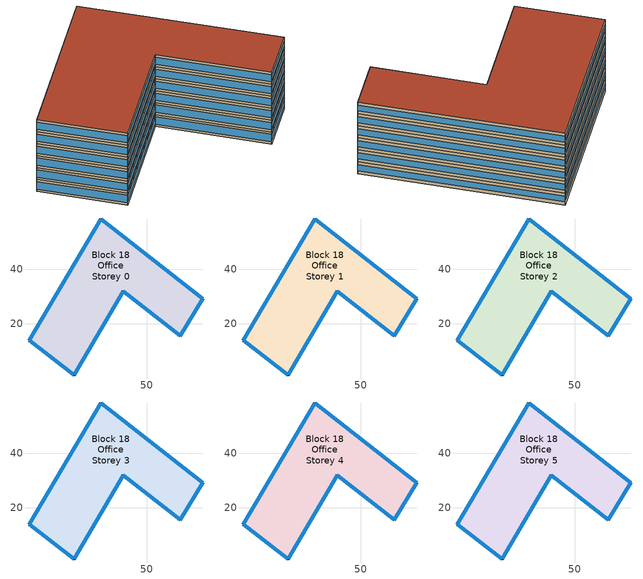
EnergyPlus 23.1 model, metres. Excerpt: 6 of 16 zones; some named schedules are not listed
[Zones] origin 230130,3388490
Block 18 Office Storey 0
 floor ground (Project Floor): 70.63,29.18 62.42,15.41 41.33,31.91 23.09,0.97 6.61,13.81 33.07,58.64 z0
 wall outside (Project Wall): 33.07,58.64 6.61,13.81 23.09,0.97 41.33,31.91 62.42,15.41 70.63,29.18 33.07,58.64 z0:3
 window (Office_west_window_construction): 33.06,58.62 6.63,13.83 z1.12:1.88
 window (Office_south_window_construction): 6.62,13.8 23.08,0.98 / 41.34,31.91 62.41,15.42 z0.6:2.4
 window (Office_east_window_construction): 23.1,0.99 41.32,31.9 / 62.42,15.42 70.63,29.18 z0.98:2.02
 window (Office_north_window_construction): 70.61,29.2 33.09,58.62 z0.75:2.25
 roof outside (Project Ceiling): 62.42,15.41 70.63,29.18 33.07,58.64 6.61,13.81 23.09,0.97 41.33,31.91 z3
Block 18 Office Storey 1
 floor outside (Project Floor): 70.63,29.18 62.42,15.41 41.33,31.91 23.09,0.97 6.61,13.81 33.07,58.64 z3
 wall outside (Project Wall): 33.07,58.64 6.61,13.81 23.09,0.97 41.33,31.91 62.42,15.41 70.63,29.18 33.07,58.64 z3:6
 window (Office_west_window_construction): 33.06,58.62 6.63,13.83 z4.12:4.88
 window (Office_south_window_construction): 6.62,13.8 23.08,0.98 / 41.34,31.91 62.41,15.42 z3.6:5.4
 window (Office_east_window_construction): 23.1,0.99 41.32,31.9 / 62.42,15.42 70.63,29.18 z3.98:5.03
 window (Office_north_window_construction): 70.61,29.2 33.09,58.62 z3.75:5.25
 roof outside (Project Ceiling): 62.42,15.41 70.63,29.18 33.07,58.64 6.61,13.81 23.09,0.97 41.33,31.91 z6
Block 18 Office Storey 2
 floor outside (Project Floor): 70.63,29.18 62.42,15.41 41.33,31.91 23.09,0.97 6.61,13.81 33.07,58.64 z6
 wall outside (Project Wall): 33.07,58.64 6.61,13.81 23.09,0.97 41.33,31.91 62.42,15.41 70.63,29.18 33.07,58.64 z6:9
 window (Office_west_window_construction): 33.06,58.62 6.63,13.83 z7.12:7.88
 window (Office_south_window_construction): 6.62,13.8 23.08,0.98 / 41.34,31.91 62.41,15.42 z6.6:8.4
 window (Office_east_window_construction): 23.1,0.99 41.32,31.9 / 62.42,15.42 70.63,29.18 z6.97:8.03
 window (Office_north_window_construction): 70.61,29.2 33.09,58.62 z6.75:8.25
 roof outside (Project Ceiling): 62.42,15.41 70.63,29.18 33.07,58.64 6.61,13.81 23.09,0.97 41.33,31.91 z9
Block 18 Office Storey 3
 floor outside (Project Floor): 70.63,29.18 62.42,15.41 41.33,31.91 23.09,0.97 6.61,13.81 33.07,58.64 z9
 wall outside (Project Wall): 33.07,58.64 6.61,13.81 23.09,0.97 41.33,31.91 62.42,15.41 70.63,29.18 33.07,58.64 z9:12
 window (Office_west_window_construction): 33.06,58.62 6.63,13.83 z10.12:10.88
 window (Office_south_window_construction): 6.62,13.8 23.08,0.98 / 41.34,31.91 62.41,15.42 z9.6:11.4
 window (Office_east_window_construction): 23.1,0.99 41.32,31.9 / 62.42,15.42 70.63,29.18 z9.97:11.03
 window (Office_north_window_construction): 70.61,29.2 33.09,58.62 z9.75:11.25
 roof outside (Project Ceiling): 62.42,15.41 70.63,29.18 33.07,58.64 6.61,13.81 23.09,0.97 41.33,31.91 z12
Block 18 Office Storey 4
 floor outside (Project Floor): 70.63,29.18 62.42,15.41 41.33,31.91 23.09,0.97 6.61,13.81 33.07,58.64 z12
 wall outside (Project Wall): 33.07,58.64 6.61,13.81 23.09,0.97 41.33,31.91 62.42,15.41 70.63,29.18 33.07,58.64 z12:15
 window (Office_west_window_construction): 33.06,58.62 6.63,13.83 z13.12:13.88
 window (Office_south_window_construction): 6.62,13.8 23.08,0.98 / 41.34,31.91 62.41,15.42 z12.6:14.4
 window (Office_east_window_construction): 23.1,0.99 41.32,31.9 / 62.42,15.42 70.63,29.18 z12.97:14.03
 window (Office_north_window_construction): 70.61,29.2 33.09,58.62 z12.75:14.25
 roof outside (Project Ceiling): 62.42,15.41 70.63,29.18 33.07,58.64 6.61,13.81 23.09,0.97 41.33,31.91 z15
Block 18 Office Storey 5
 floor outside (Project Floor): 70.63,29.18 62.42,15.41 41.33,31.91 23.09,0.97 6.61,13.81 33.07,58.64 z15
 wall outside (Project Wall): 33.07,58.64 6.61,13.81 23.09,0.97 41.33,31.91 62.42,15.41 70.63,29.18 33.07,58.64 z15:18
 window (Office_west_window_construction): 33.06,58.62 6.63,13.83 z16.12:16.88
 window (Office_south_window_construction): 6.62,13.8 23.08,0.98 / 41.34,31.91 62.41,15.42 z15.6:17.4
 window (Office_east_window_construction): 23.1,0.99 41.32,31.9 / 62.42,15.42 70.63,29.18 z15.97:17.02
 window (Office_north_window_construction): 70.61,29.2 33.09,58.62 z15.75:17.25
 roof outside (Project Ceiling): 62.42,15.41 70.63,29.18 33.07,58.64 6.61,13.81 23.09,0.97 41.33,31.91 z18
[Building]
Building_1: North Axis=0; Terrain=City; Loads Convergence Tolerance Value=0.04; Temperature Convergence Tolerance Value=0.4; Solar Distribution=FullExterior; Maximum Number of Warmup Days=25; Minimum Number of Warmup Days=6
[Site:Location]
CHN Design_Conditions: Latitude=30; Longitude=114; Time Zone=8; Elevation=12
[SIZINGPERIOD:DESIGNDAY] Day of Month=21; DryBulb Temperature Range Modifier Type=DefaultMultipliers; Humidity Condition Type=Wetbulb; Barometric Pressure=101181; Rain Indicator=No; Snow Indicator=No; Daylight Saving Time Indicator=No; Sky Clearness=0; Begin Environment Reset Mode=FullResetAtBeginEnvironment
Name | Month | Day Type | Maximum DryBulb Temperature | Daily DryBulb Temperature Range | Wetbulb or DewPoint at Maximum DryBulb | Wind Speed | Wind Direction | Solar Model Indicator | ASHRAE Clear Sky Optical Depth for Beam Irradiance taub | ASHRAE Clear Sky Optical Depth for Diffuse Irradiance taud
Ann Htg 99.6% Condns DB | 1 | WinterDesignDay | -10 | 0 | -4.8 | 1 | 340 | ASHRAEClearSky | 0 | 0
Ann Clg .4% Condns DB=>MWB | 7 | SummerDesignDay | 40 | 6.6 | 27.1 | 3.5 | 220 | ASHRAETau | 0.781 | 1.413
[MATERIAL]
DefaultMaterial: Roughness=Rough; Thickness=0.1; Conductivity=0.1; Density=1000; Specific Heat=1000; Thermal Absorptance=0.9; Solar Absorptance=0.7; Visible Absorptance=0.7
[WINDOWMATERIAL:SIMPLEGLAZINGSYSTEM] UFactor=1.6; Visible Transmittance=0.6
Name | Solar Heat Gain Coefficient
Office_east_window; Office_south_window; Office_west_window | 0.3
Office_north_window | 0.35
[CONSTRUCTION]
Project Wall; Project Floor; Project Ceiling: DefaultMaterial
Office_east_window_construction: Office_east_window
Office_south_window_construction: Office_south_window
Office_west_window_construction: Office_west_window
Office_north_window_construction: Office_north_window
[SPACE] Ceiling Height=autocalculate; Volume=autocalculate; Floor Area=autocalculate; Space Type=Office
Name | Zone
Block 18 Office Storey 0_space | Block 18 Office Storey 0
Block 18 Office Storey 1_space | Block 18 Office Storey 1
Block 18 Office Storey 2_space | Block 18 Office Storey 2
Block 18 Office Storey 3_space | Block 18 Office Storey 3
Block 18 Office Storey 4_space | Block 18 Office Storey 4
Block 18 Office Storey 5_space | Block 18 Office Storey 5
[SPACELIST]
Office: Block 18 Office Storey 0_space, Block 18 Office Storey 1_space, Block 18 Office Storey 2_space, Block 18 Office Storey 3_space, Block 18 Office Storey 4_space, Block 18 Office Storey 5_space, Block 18 Office Storey 6_space, Block 18 Office Storey 7_space, Block 18 Office Storey 8_space, Block 18 Office Storey 9_space, Block 18 Office Storey 10_space, Block 18 Office Storey 11_space, Block 18 Office Storey 12_space, Block 18 Office Storey 13_space, Block 18 Office Storey 14_space, Block 18 Office Storey 15_space
[ZONE] Type=1; Multiplier=1; Ceiling Height=autocalculate; Volume=autocalculate; Floor Area=autocalculate; Part of Total Floor Area=Yes
Block 18 Office Storey 0; Block 18 Office Storey 1; Block 18 Office Storey 2; Block 18 Office Storey 3; Block 18 Office Storey 4; Block 18 Office Storey 5
[PEOPLE]
People_for_office: Zone or ZoneList or Space or SpaceList=Office; Number of People Schedule=SeasonalSchedule_Schedule_office_people; Number of People Calculation Method=People/Area; People per Floor Area=0.1; Fraction Radiant=0.3; Sensible Heat Fraction=autocalculate; Activity Level Schedule=SeasonalSchedule_Schedule_office_activity; Carbon Dioxide Generation Rate=3.82e-08; Enable ASHRAE 55 Comfort Warnings=No; Mean Radiant Temperature Calculation Type=ZoneAveraged; Clothing Insulation Calculation Method=ClothingInsulationSchedule; Cold Stress Temperature Threshold=15.56; Heat Stress Temperature Threshold=30
[LIGHTS]
Light_for_office: Zone or ZoneList or Space or SpaceList=Office; Schedule=SeasonalSchedule_office_lighting; Design Level Calculation Method=Watts/Area; Watts per Zone Floor Area=8; Return Air Fraction=0; Fraction Radiant=0.32; Fraction Visible=0.25; Fraction Replaceable=1; EndUse Subcategory=General; Return Air Fraction Calculated from Plenum Temperature=No; Return Air Fraction Function of Plenum Temperature Coefficient 1=0; Return Air Fraction Function of Plenum Temperature Coefficient 2=0
[ELECTRICEQUIPMENT]
Equipment_for_office: Zone or ZoneList or Space or SpaceList=Office; Schedule=SeasonalSchedule_Schedule_office_equipment; Design Level Calculation Method=Watts/Area; Watts per Zone Floor Area=15; Fraction Latent=0; Fraction Radiant=0; Fraction Lost=0; EndUse Subcategory=Electric Equipment
[DAYLIGHTING:CONTROLS] Illuminance Setpoint at Reference Point 1=300
Name | Zone or Space | Glare Calculation Daylighting Reference Point | Daylighting Reference Point 1
Dlight_Block 18 Office Storey 0 | Block 18 Office Storey 0 | Rpoint_Block 18 Office Storey 0 | Rpoint_Block 18 Office Storey 0
Dlight_Block 18 Office Storey 1 | Block 18 Office Storey 1 | Rpoint_Block 18 Office Storey 1 | Rpoint_Block 18 Office Storey 1
Dlight_Block 18 Office Storey 2 | Block 18 Office Storey 2 | Rpoint_Block 18 Office Storey 2 | Rpoint_Block 18 Office Storey 2
Dlight_Block 18 Office Storey 3 | Block 18 Office Storey 3 | Rpoint_Block 18 Office Storey 3 | Rpoint_Block 18 Office Storey 3
Dlight_Block 18 Office Storey 4 | Block 18 Office Storey 4 | Rpoint_Block 18 Office Storey 4 | Rpoint_Block 18 Office Storey 4
Dlight_Block 18 Office Storey 5 | Block 18 Office Storey 5 | Rpoint_Block 18 Office Storey 5 | Rpoint_Block 18 Office Storey 5
[HVACTEMPLATE:THERMOSTAT]
Name | Heating Setpoint Schedule | Cooling Setpoint Schedule
Thermostat_for_office | SeasonalSchedule_office_heating | SeasonalSchedule_office_cooling
Thermostat_for_commercial | SeasonalSchedule_commerical_heating | SeasonalSchedule_commerical_cooling
Thermostat_for_residential | SeasonalSchedule_residential_heating | SeasonalSchedule_residential_cooling
Thermostat_for_school | SeasonalSchedule_school_heating | SeasonalSchedule_school_cooling
Thermostat_for_hospital | SeasonalSchedule_hospital_heating | SeasonalSchedule_hospital_cooling
Thermostat_for_industrial | SeasonalSchedule_Industrial_heating | SeasonalSchedule_Industrial_cooling
Thermostat_for_transport | SeasonalSchedule_transport_heating | SeasonalSchedule_transport_cooling
Thermostat_for_administration | SeasonalSchedule_administration_heating | SeasonalSchedule_administration_cooling
[HVACTEMPLATE:ZONE:IDEALLOADSAIRSYSTEM] Template Thermostat=Thermostat_for_office; Maximum Heating Supply Air Temperature=50; Minimum Cooling Supply Air Temperature=13; Maximum Heating Supply Air Humidity Ratio=0.0156; Minimum Cooling Supply Air Humidity Ratio=0.0077; Heating Limit=NoLimit; Cooling Limit=NoLimit; Dehumidification Control Type=ConstantSensibleHeatRatio; Cooling Sensible Heat Ratio=0.7; Dehumidification Setpoint=60; Humidification Control Type=None; Humidification Setpoint=30; Outdoor Air Method=DetailedSpecification; Outdoor Air Flow Rate per Person=0.00944; Outdoor Air Flow Rate per Zone Floor Area=0; Outdoor Air Flow Rate per Zone=0; Design Specification Outdoor Air Object=Ventilation_for_office; Demand Controlled Ventilation Type=None; Outdoor Air Economizer Type=NoEconomizer; Heat Recovery Type=None; Sensible Heat Recovery Effectiveness=0.7; Latent Heat Recovery Effectiveness=0.65
Block 18 Office Storey 0; Block 18 Office Storey 1; Block 18 Office Storey 2; Block 18 Office Storey 3; Block 18 Office Storey 4; Block 18 Office Storey 5
[DESIGNSPECIFICATION:OUTDOORAIR]
Ventilation_for_office: Outdoor Air Method=Flow/Person; Outdoor Air Flow per Person=0.00833333; Outdoor Air Flow per Zone Floor Area=0; Outdoor Air Flow per Zone=0; Outdoor Air Flow Air Changes per Hour=0
[SCHEDULE:WEEK:DAILY]
Schedule_office_heating_summer_weekly: Schedule_office_heating_summer_hourly, Schedule_office_heating_summer_hourly, Schedule_office_heating_summer_hourly, Schedule_office_heating_summer_hourly, Schedule_office_heating_summer_hourly, Schedule_office_heating_summer_hourly, Schedule_office_heating_summer_hourly, Schedule_office_heating_summer_hourly, Schedule_office_heating_summer_hourly, Schedule_office_heating_summer_hourly, Schedule_office_heating_summer_hourly, Schedule_office_heating_summer_hourly
Schedule_office_heating_winnter_weekly: Schedule_office_heating_winnter_holiday_hourly, Schedule_office_heating_winnter_weekday_hourly, Schedule_office_heating_winnter_weekday_hourly, Schedule_office_heating_winnter_weekday_hourly, Schedule_office_heating_winnter_weekday_hourly, Schedule_office_heating_winnter_weekday_hourly, Schedule_office_heating_winnter_holiday_hourly, Schedule_office_heating_winnter_holiday_hourly, Schedule_office_heating_winnter_weekday_hourly, Schedule_office_heating_winnter_weekday_hourly, Schedule_office_heating_winnter_holiday_hourly, Schedule_office_heating_winnter_holiday_hourly
Schedule_office_cooling_winnter_weekly: Schedule_office_cooling_winter_hourly, Schedule_office_cooling_winter_hourly, Schedule_office_cooling_winter_hourly, Schedule_office_cooling_winter_hourly, Schedule_office_cooling_winter_hourly, Schedule_office_cooling_winter_hourly, Schedule_office_cooling_winter_hourly, Schedule_office_cooling_winter_hourly, Schedule_office_cooling_winter_hourly, Schedule_office_cooling_winter_hourly, Schedule_office_cooling_winter_hourly, Schedule_office_cooling_winter_hourly
Schedule_office_cooling_summer_weekly: Schedule_office_cooling_summer_holiday_hourly, Schedule_office_cooling_summer_weekday_hourly, Schedule_office_cooling_summer_weekday_hourly, Schedule_office_cooling_summer_weekday_hourly, Schedule_office_cooling_summer_weekday_hourly, Schedule_office_cooling_summer_weekday_hourly, Schedule_office_cooling_summer_holiday_hourly, Schedule_office_cooling_summer_holiday_hourly, Schedule_office_cooling_summer_weekday_hourly, Schedule_office_cooling_summer_weekday_hourly, Schedule_office_cooling_summer_holiday_hourly, Schedule_office_cooling_summer_holiday_hourly
Schedule_office_lighting_weekly: Schedule_office_lighting_holiday_hourly, Schedule_office_lighting_weekday_hourly, Schedule_office_lighting_weekday_hourly, Schedule_office_lighting_weekday_hourly, Schedule_office_lighting_weekday_hourly, Schedule_office_lighting_weekday_hourly, Schedule_office_lighting_holiday_hourly, Schedule_office_lighting_holiday_hourly, Schedule_office_lighting_weekday_hourly, Schedule_office_lighting_weekday_hourly, Schedule_office_lighting_holiday_hourly, Schedule_office_lighting_holiday_hourly
Schedule_office_equipment_weekly: Schedule_office_equipment_holiday_hourly, Schedule_office_equipment_weekday_hourly, Schedule_office_equipment_weekday_hourly, Schedule_office_equipment_weekday_hourly, Schedule_office_equipment_weekday_hourly, Schedule_office_equipment_weekday_hourly, Schedule_office_equipment_holiday_hourly, Schedule_office_equipment_holiday_hourly, Schedule_office_equipment_weekday_hourly, Schedule_office_equipment_weekday_hourly, Schedule_office_equipment_holiday_hourly, Schedule_office_equipment_holiday_hourly
Schedule_office_people_weekly: Schedule_office_people_holiday_hourly, Schedule_office_people_weekday_hourly, Schedule_office_people_weekday_hourly, Schedule_office_people_weekday_hourly, Schedule_office_people_weekday_hourly, Schedule_office_people_weekday_hourly, Schedule_office_people_holiday_hourly, Schedule_office_people_holiday_hourly, Schedule_office_people_weekday_hourly, Schedule_office_people_weekday_hourly, Schedule_office_people_holiday_hourly, Schedule_office_people_holiday_hourly
Schedule_office_activity_weekly: Schedule_office_activity_holiday_hourly, Schedule_office_activity_weekday_hourly, Schedule_office_activity_weekday_hourly, Schedule_office_activity_weekday_hourly, Schedule_office_activity_weekday_hourly, Schedule_office_activity_weekday_hourly, Schedule_office_activity_holiday_hourly, Schedule_office_activity_holiday_hourly, Schedule_office_activity_weekday_hourly, Schedule_office_activity_weekday_hourly, Schedule_office_activity_holiday_hourly, Schedule_office_activity_holiday_hourly
Schedule_commerical_heating_summer_weekly: Schedule_commerical_heating_summer_hourly, Schedule_commerical_heating_summer_hourly, Schedule_commerical_heating_summer_hourly, Schedule_commerical_heating_summer_hourly, Schedule_commerical_heating_summer_hourly, Schedule_commerical_heating_summer_hourly, Schedule_commerical_heating_summer_hourly, Schedule_commerical_heating_summer_hourly, Schedule_commerical_heating_summer_hourly, Schedule_commerical_heating_summer_hourly, Schedule_commerical_heating_summer_hourly, Schedule_commerical_heating_summer_hourly
Schedule_commerical_heating_winnter_weekly: Schedule_commerical_heating_winnter_holiday_hourly, Schedule_commerical_heating_winnter_weekday_hourly, Schedule_commerical_heating_winnter_weekday_hourly, Schedule_commerical_heating_winnter_weekday_hourly, Schedule_commerical_heating_winnter_weekday_hourly, Schedule_commerical_heating_winnter_weekday_hourly, Schedule_commerical_heating_winnter_holiday_hourly, Schedule_commerical_heating_winnter_holiday_hourly, Schedule_commerical_heating_winnter_weekday_hourly, Schedule_commerical_heating_winnter_weekday_hourly, Schedule_commerical_heating_winnter_holiday_hourly, Schedule_commerical_heating_winnter_holiday_hourly
Schedule_commerical_cooling_winnter_weekly: Schedule_commerical_cooling_winter_hourly, Schedule_commerical_cooling_winter_hourly, Schedule_commerical_cooling_winter_hourly, Schedule_commerical_cooling_winter_hourly, Schedule_commerical_cooling_winter_hourly, Schedule_commerical_cooling_winter_hourly, Schedule_commerical_cooling_winter_hourly, Schedule_commerical_cooling_winter_hourly, Schedule_commerical_cooling_winter_hourly, Schedule_commerical_cooling_winter_hourly, Schedule_commerical_cooling_winter_hourly, Schedule_commerical_cooling_winter_hourly
Schedule_commerical_cooling_summer_weekly: Schedule_commerical_cooling_summer_holiday_hourly, Schedule_commerical_cooling_summer_weekday_hourly, Schedule_commerical_cooling_summer_weekday_hourly, Schedule_commerical_cooling_summer_weekday_hourly, Schedule_commerical_cooling_summer_weekday_hourly, Schedule_commerical_cooling_summer_weekday_hourly, Schedule_commerical_cooling_summer_holiday_hourly, Schedule_commerical_cooling_summer_holiday_hourly, Schedule_commerical_cooling_summer_weekday_hourly, Schedule_commerical_cooling_summer_weekday_hourly, Schedule_commerical_cooling_summer_holiday_hourly, Schedule_commerical_cooling_summer_holiday_hourly
Schedule_residential_heating_summer_weekly: Schedule_residential_heating_summer_hourly, Schedule_residential_heating_summer_hourly, Schedule_residential_heating_summer_hourly, Schedule_residential_heating_summer_hourly, Schedule_residential_heating_summer_hourly, Schedule_residential_heating_summer_hourly, Schedule_residential_heating_summer_hourly, Schedule_residential_heating_summer_hourly, Schedule_residential_heating_summer_hourly, Schedule_residential_heating_summer_hourly, Schedule_residential_heating_summer_hourly, Schedule_residential_heating_summer_hourly
Schedule_residential_heating_winnter_weekly: Schedule_residential_heating_winnter_holiday_hourly, Schedule_residential_heating_winnter_weekday_hourly, Schedule_residential_heating_winnter_weekday_hourly, Schedule_residential_heating_winnter_weekday_hourly, Schedule_residential_heating_winnter_weekday_hourly, Schedule_residential_heating_winnter_weekday_hourly, Schedule_residential_heating_winnter_holiday_hourly, Schedule_residential_heating_winnter_holiday_hourly, Schedule_residential_heating_winnter_weekday_hourly, Schedule_residential_heating_winnter_weekday_hourly, Schedule_residential_heating_winnter_holiday_hourly, Schedule_residential_heating_winnter_holiday_hourly
Schedule_residential_cooling_winnter_weekly: Schedule_residential_cooling_winter_hourly, Schedule_residential_cooling_winter_hourly, Schedule_residential_cooling_winter_hourly, Schedule_residential_cooling_winter_hourly, Schedule_residential_cooling_winter_hourly, Schedule_residential_cooling_winter_hourly, Schedule_residential_cooling_winter_hourly, Schedule_residential_cooling_winter_hourly, Schedule_residential_cooling_winter_hourly, Schedule_residential_cooling_winter_hourly, Schedule_residential_cooling_winter_hourly, Schedule_residential_cooling_winter_hourly
Schedule_residential_cooling_summer_weekly: Schedule_residential_cooling_summer_holiday_hourly, Schedule_residential_cooling_summer_weekday_hourly, Schedule_residential_cooling_summer_weekday_hourly, Schedule_residential_cooling_summer_weekday_hourly, Schedule_residential_cooling_summer_weekday_hourly, Schedule_residential_cooling_summer_weekday_hourly, Schedule_residential_cooling_summer_holiday_hourly, Schedule_residential_cooling_summer_holiday_hourly, Schedule_residential_cooling_summer_weekday_hourly, Schedule_residential_cooling_summer_weekday_hourly, Schedule_residential_cooling_summer_holiday_hourly, Schedule_residential_cooling_summer_holiday_hourly
Schedule_school_heating_summer_weekly: Schedule_school_heating_summer_hourly, Schedule_school_heating_summer_hourly, Schedule_school_heating_summer_hourly, Schedule_school_heating_summer_hourly, Schedule_school_heating_summer_hourly, Schedule_school_heating_summer_hourly, Schedule_school_heating_summer_hourly, Schedule_school_heating_summer_hourly, Schedule_school_heating_summer_hourly, Schedule_school_heating_summer_hourly, Schedule_school_heating_summer_hourly, Schedule_school_heating_summer_hourly
Schedule_school_heating_winnter_weekly: Schedule_school_heating_winnter_holiday_hourly, Schedule_school_heating_winnter_weekday_hourly, Schedule_school_heating_winnter_weekday_hourly, Schedule_school_heating_winnter_weekday_hourly, Schedule_school_heating_winnter_weekday_hourly, Schedule_school_heating_winnter_weekday_hourly, Schedule_school_heating_winnter_holiday_hourly, Schedule_school_heating_winnter_holiday_hourly, Schedule_school_heating_winnter_weekday_hourly, Schedule_school_heating_winnter_weekday_hourly, Schedule_school_heating_winnter_holiday_hourly, Schedule_school_heating_winnter_holiday_hourly
[SCHEDULE:YEAR]
SeasonalSchedule_office_heating: Schedule_office_heating_winnter_weekly, 1, 1, 3, 31, Schedule_office_heating_summer_weekly, 4, 1, 11, 30, Schedule_office_heating_winnter_weekly, 12, 1, 12, 31
SeasonalSchedule_office_cooling: Schedule_office_cooling_winnter_weekly, 1, 1, 5, 31, Schedule_office_cooling_summer_weekly, 6, 1, 9, 30, Schedule_office_cooling_winnter_weekly, 10, 1, 12, 31
SeasonalSchedule_office_lighting: Schedule_office_lighting_weekly, 1, 1, 12, 31
SeasonalSchedule_Schedule_office_equipment: Schedule_office_equipment_weekly, 1, 1, 12, 31
SeasonalSchedule_Schedule_office_people: Schedule_office_people_weekly, 1, 1, 12, 31
SeasonalSchedule_Schedule_office_activity: Schedule_office_activity_weekly, 1, 1, 12, 31
SeasonalSchedule_commerical_heating: Schedule_commerical_heating_winnter_weekly, 1, 1, 3, 31, Schedule_commerical_heating_summer_weekly, 4, 1, 11, 30, Schedule_commerical_heating_winnter_weekly, 12, 1, 12, 31
SeasonalSchedule_commerical_cooling: Schedule_commerical_cooling_winnter_weekly, 1, 1, 5, 31, Schedule_commerical_cooling_summer_weekly, 6, 1, 9, 30, Schedule_commerical_cooling_winnter_weekly, 10, 1, 12, 31
SeasonalSchedule_residential_heating: Schedule_residential_heating_winnter_weekly, 1, 1, 3, 31, Schedule_residential_heating_summer_weekly, 4, 1, 11, 30, Schedule_residential_heating_winnter_weekly, 12, 1, 12, 31
SeasonalSchedule_residential_cooling: Schedule_residential_cooling_winnter_weekly, 1, 1, 5, 31, Schedule_residential_cooling_summer_weekly, 6, 1, 9, 30, Schedule_residential_cooling_winnter_weekly, 10, 1, 12, 31
SeasonalSchedule_school_heating: Schedule_school_heating_winnter_weekly, 1, 1, 3, 31, Schedule_school_heating_summer_weekly, 4, 1, 11, 30, Schedule_school_heating_winnter_weekly, 12, 1, 12, 31
SeasonalSchedule_school_cooling: Schedule_school_cooling_winnter_weekly, 1, 1, 5, 31, Schedule_school_cooling_summer_weekly, 6, 1, 9, 30, Schedule_school_cooling_winnter_weekly, 10, 1, 12, 31
SeasonalSchedule_hospital_heating: Schedule_hospital_heating_winnter_weekly, 1, 1, 3, 31, Schedule_hospital_heating_summer_weekly, 4, 1, 11, 30, Schedule_hospital_heating_winnter_weekly, 12, 1, 12, 31
SeasonalSchedule_hospital_cooling: Schedule_hospital_cooling_winnter_weekly, 1, 1, 5, 31, Schedule_hospital_cooling_summer_weekly, 6, 1, 9, 30, Schedule_hospital_cooling_winnter_weekly, 10, 1, 12, 31
SeasonalSchedule_Industrial_heating: Schedule_Industrial_heating_winnter_weekly, 1, 1, 3, 31, Schedule_Industrial_heating_summer_weekly, 4, 1, 11, 30, Schedule_Industrial_heating_winnter_weekly, 12, 1, 12, 31
SeasonalSchedule_Industrial_cooling: Schedule_Industrial_cooling_winnter_weekly, 1, 1, 5, 31, Schedule_Industrial_cooling_summer_weekly, 6, 1, 9, 30, Schedule_Industrial_cooling_winnter_weekly, 10, 1, 12, 31
SeasonalSchedule_transport_heating: Schedule_transport_heating_winnter_weekly, 1, 1, 3, 31, Schedule_transport_heating_summer_weekly, 4, 1, 11, 30, Schedule_transport_heating_winnter_weekly, 12, 1, 12, 31
SeasonalSchedule_transport_cooling: Schedule_transport_cooling_winnter_weekly, 1, 1, 5, 31, Schedule_transport_cooling_summer_weekly, 6, 1, 9, 30, Schedule_transport_cooling_winnter_weekly, 10, 1, 12, 31
SeasonalSchedule_administration_heating: Schedule_administration_heating_winnter_weekly, 1, 1, 3, 31, Schedule_administration_heating_summer_weekly, 4, 1, 11, 30, Schedule_administration_heating_winnter_weekly, 12, 1, 12, 31
SeasonalSchedule_administration_cooling: Schedule_administration_cooling_winnter_weekly, 1, 1, 5, 31, Schedule_administration_cooling_summer_weekly, 6, 1, 9, 30, Schedule_administration_cooling_winnter_weekly, 10, 1, 12, 31
